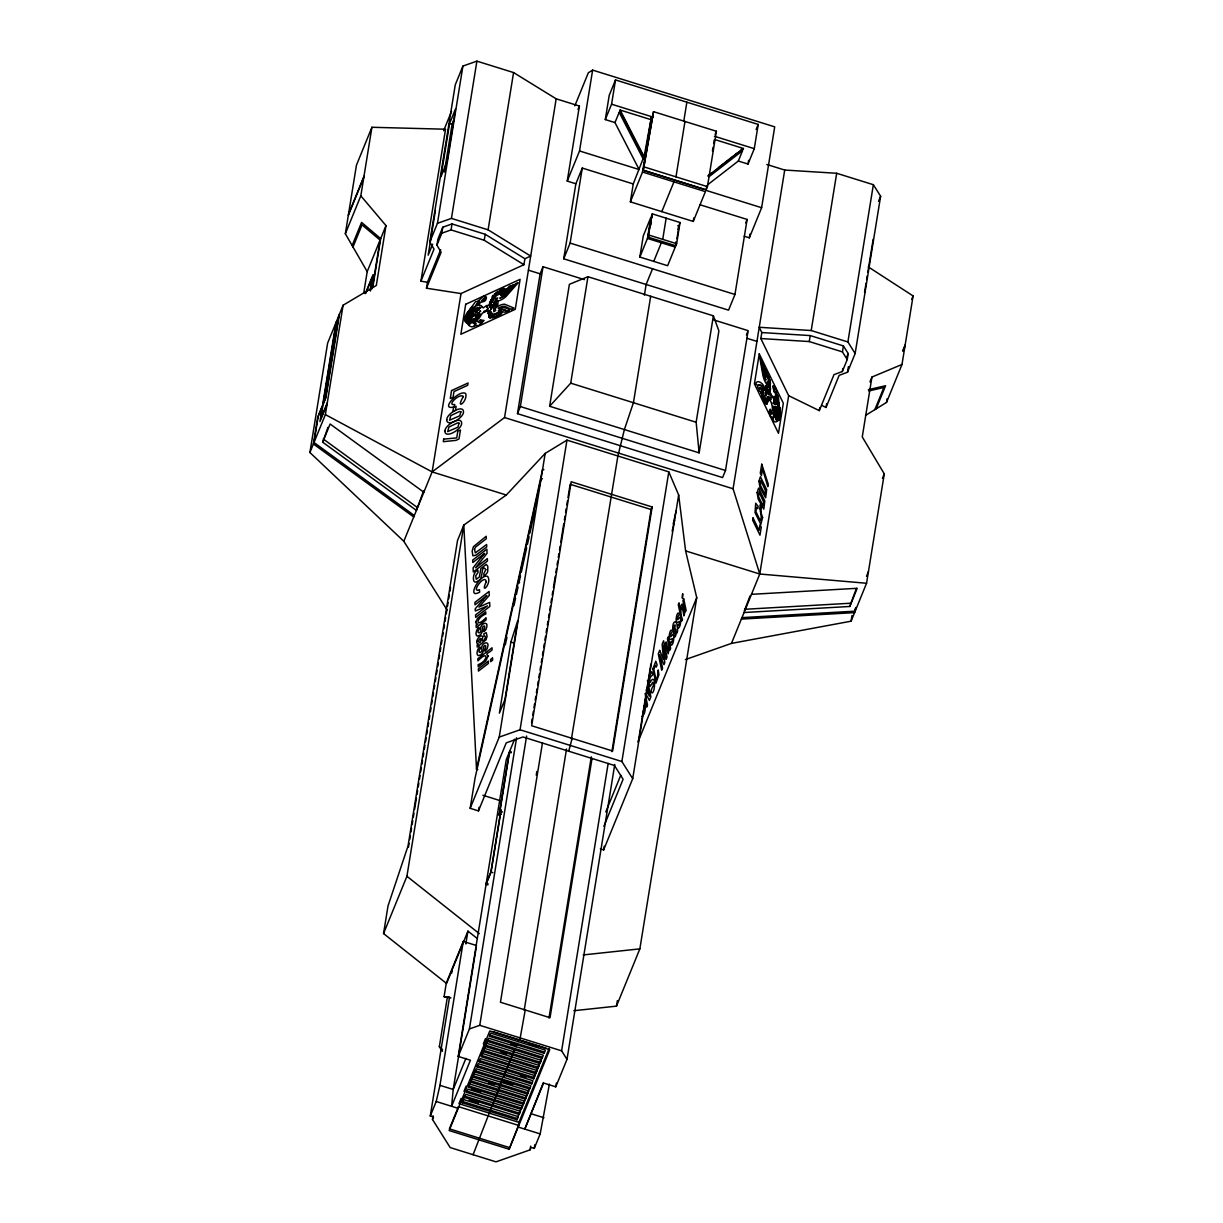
<?xml version="1.0" encoding="UTF-8"?>
<svg xmlns="http://www.w3.org/2000/svg" width="1223" height="1223" viewBox="0 0 1223 1223"><rect width="100%" height="100%" fill="white"/><g stroke="black" fill="none" stroke-linecap="round" stroke-linejoin="round"><path stroke-width="1.5" d="M767.218 391.941L766.057 390.901M775.153 392.201L774.113 392.002L772.768 386.147L773.532 385.704L776.345 397.582M447.022 609.849L403.819 541.285L309.908 452.525L327.626 343.143L343.097 305.215L376.302 285.494L385.994 225.582L360.816 195.833L371.914 127.268L445.539 129.225L420.911 281.214L427.423 282.223L440.708 249.675M363.69 293.306L367.206 271.644L345.345 233.746L356.443 165.197L371.914 127.268M335.943 322.75L322.597 405.103L317.781 416.921L313.394 443.964L413.741 516.977M336.539 321.297L323.193 403.651L325.501 397.995L338.847 315.641M339.444 314.189L325.899 397.75L322.994 404.859L320.732 418.893L327.29 402.81M309.908 452.525L325.379 414.612L343.097 305.215M423.678 490.652L416.416 510.404L322.704 442.206L327.947 427.408M370.202 290.325L372.312 277.3L365.891 293.016M370.431 291.043L373.091 274.625L365.341 293.627M372.205 288.75L380.078 240.075L362.039 224.864L352.988 247.015M372.801 287.298L380.674 238.623L361.565 222.418L352.132 245.533M420.911 281.214L434.027 249.095L429.808 242.032L455.277 84.784L462.921 66.057L476.909 61.15L513.568 72.57L556.175 98.818L579.396 106.049L567.243 181.08L575.865 183.771L563.711 258.802L728.556 310.168L734.962 294.468L747.115 219.437L699.77 204.684M435.403 210.539L428.172 255.179L432.652 244.203M449.56 123.538L440.953 176.708L446.869 162.216L455.476 109.046L449.56 123.538L452.082 124.318L444.362 171.984M429.808 242.032L437.452 223.32L451.44 218.397L488.099 229.832L530.69 256.066L524.896 258.726L523.918 264.703L461.01 293.566L426.46 288.215L427.423 282.223M437.452 223.32L462.921 66.057M426.46 288.215L441.136 252.228L436.932 245.166L437.895 239.188L442.787 227.203L452.036 223.947L485.21 234.296L524.896 258.726M436.932 245.166L441.824 233.18L442.787 227.203M451.44 218.397L476.909 61.15M441.824 233.18L451.073 229.924L452.036 223.947M403.819 541.285L432.132 471.91L461.01 293.566M523.918 264.703L484.247 240.274L485.21 234.296M488.099 229.832L513.568 72.57M477.291 938.53L467.935 931.116L446.563 983.475L383.548 933.562L388.027 905.907L408.039 845.949L457.524 540.49L463.807 525.064L506.307 495.025L545.183 453.397L566.968 440.127L668.798 471.864L678.658 494.994L685.599 550.9L696.743 597.665L639.858 948.865L616.468 1006.147L573.816 1010.718M496.37 301.928L494 304.053L495.728 298.427L497.623 297.938A4.693 2.201 -38.2 0 1 496.217 300.43L496.095 301.179A10.533 4.953 -38.2 0 0 505.863 296.7L518.109 282.849A2.446 1.147 -38.2 0 0 515.28 284.149M408.497 847.065L409.109 843.304M409.72 839.544L410.332 835.783M410.928 832.022L411.539 828.261M412.151 824.501L412.762 820.74M413.374 816.979L413.986 813.219M414.597 809.443L416.416 798.16M417.028 794.4L417.639 790.639M418.251 786.878L418.862 783.117M419.458 779.357L420.07 775.581M420.681 771.82L421.293 768.059M421.904 764.299L422.516 760.538M423.127 756.777L423.724 753.016M424.335 749.256L424.947 745.495M425.558 741.734L426.17 737.958M426.781 734.197L427.393 730.437M427.989 726.676L428.6 722.915M429.212 719.155L429.823 715.394M430.435 711.633L431.046 707.872M431.658 704.112L432.254 700.336M432.866 696.575L433.477 692.814M434.089 689.053L434.7 685.293M435.312 681.532L435.923 677.771M436.535 674.011L437.131 670.25M437.742 666.489L438.354 662.713M438.965 658.952L439.577 655.192M440.188 651.431L440.8 647.67M441.396 643.909L442.007 640.149M442.619 636.388L443.23 632.627M443.842 628.867L444.453 625.091M445.065 621.33L445.661 617.569M446.273 613.808L446.884 610.048M447.496 606.287L448.107 602.526M448.719 598.766L449.33 595.005M449.926 591.244L450.538 587.468M383.548 933.562L406.923 876.28L463.807 525.064L476.511 769.16L477.796 769.573M325.379 414.612L432.132 471.91L504.549 417.547L556.175 98.818M713.957 319.998L748.14 330.653L725.499 470.488L722.594 477.582L517.467 413.664L540.123 273.83L543.027 266.721L584.411 279.624M517.467 413.664L520.371 406.556L543.027 266.721M603.872 826.366L623.103 779.25L614.42 765.46L522.985 736.965L506.261 742.835L478.483 810.895L470.167 808.311L475.044 778.241L541.132 478.438L542.416 478.835M567.243 181.08L579.534 150.964L592.635 70.108L774.709 126.856L761.623 207.711L749.332 237.828L744.15 236.222M450.935 997.922L444.087 996.684L446.288 983.047L463.272 941.42L476.527 945.547M442.481 1051.291L439.332 1046.735L447.282 997.678M451.684 973.141L452.281 969.472M563.711 258.802L570.117 243.087L582.27 168.055L633.254 183.954L630.365 201.841L693.242 221.439L705.396 191.644L642.518 172.046L651.492 116.644L643.864 157.95L619.709 111.018L620.107 110.039L650.346 119.457M478.483 810.895L479.064 807.302M549.387 1084.098L540.184 1133.904L534.252 1148.412L531.057 1147.419L530.048 1149.88L496.003 1161.85L450.186 1147.571L432.483 1119.473L433.492 1117.012L430.282 1116.003L449.56 997.051L444.087 996.684M432.483 1119.473L433.08 1115.743M510.908 642.06L499.397 713.147L504.931 699.587L517.711 620.673L510.908 642.06L513.843 642.977M549.631 406.265L569.383 284.332L587.957 276.719L713.391 315.824L718.895 330.929L699.143 452.862L549.631 406.265L570.713 383.166L587.957 276.719M430.282 1116.003L436.214 1101.495L439.959 1085.336L463.272 941.42M467.935 931.116L465.856 943.942L466.467 942.413M470.167 808.311L499.229 737.087L545.183 453.397M579.534 150.964L639.14 169.538L614.986 122.606L605.293 119.579L609.222 95.318L615.505 79.938L758.214 124.425L754.285 148.671L748.017 164.05L738.325 161.039L707.827 184.642M605.293 119.579L611.576 104.2L615.505 79.938M476.221 947.428L453.213 1089.464L451.608 1106.295L470.412 1060.219L458.212 1056.427L486.081 884.321L491.065 872.121L501.155 809.779L499.534 813.769L501.338 814.335M488.069 883.832L486.25 883.266L506.276 759.636L509.272 752.298L511.092 752.864M509.272 752.298L499.045 815.435L500.681 811.415L502.5 811.98M499.534 813.769L509.624 751.426L514.638 739.181M486.25 883.266L490.897 871.907L500.681 811.415M458.212 1056.427L469.418 1028.956L516.58 737.805M509.135 1149.238L549.769 1049.655L489.781 1030.958L449.147 1130.541L509.135 1149.238L518.46 1125.359L458.472 1106.662L458.197 1108.359L436.214 1101.495M499.229 737.087L520.05 729.779L566.968 440.127M462.309 1102.764L462.523 1101.464L517.207 1118.51L517.008 1119.809L462.309 1102.764L463.823 1098.285M464.48 1097.444L464.694 1096.144L519.378 1113.19L519.163 1114.489L464.48 1097.444L465.78 1094.264L520.478 1111.31L519.163 1114.489M466.559 1092.353L466.773 1091.054L521.457 1108.099L521.258 1109.399L466.559 1092.353L467.859 1089.173L522.557 1106.204L521.258 1109.399M468.638 1087.262L470.152 1082.768L468.638 1087.262L523.337 1104.308L524.835 1099.813L523.337 1104.308M469.418 1028.956L479.752 1025.317L526.609 736.047M470.717 1082.156L472.231 1077.677L470.717 1082.156L525.416 1099.202L526.93 1094.707L525.416 1099.202M472.797 1077.066L474.31 1072.571L472.797 1077.066L527.495 1094.111L528.795 1090.916L474.096 1073.87M474.876 1071.96L475.09 1070.66L529.788 1087.706L529.574 1089.005L474.876 1071.96L476.19 1068.78L530.874 1085.825L529.574 1089.005M531.546 722.671L532.143 718.925M532.754 715.165L533.366 711.419M533.977 707.658L534.573 703.898M535.185 700.152L535.796 696.391M536.408 692.646L537.019 688.885M537.616 685.14L538.227 681.379M538.839 677.618L539.45 673.873M540.046 670.112L540.658 666.367M541.269 662.606L541.881 658.845M542.492 655.1L543.088 651.339M543.7 647.594L544.311 643.833M544.923 640.088L545.519 636.327M546.131 632.566L546.742 628.821M547.354 625.06L547.965 621.315M548.561 617.554L549.173 613.808M549.784 610.048L550.396 606.287M550.992 602.542L551.604 598.781M552.215 595.035L552.827 591.275M553.438 587.514L555.257 576.262M555.869 572.502L556.465 568.756M557.077 564.995L557.688 561.235M558.299 557.489L558.896 553.729M559.507 549.983L560.119 546.222M560.73 542.477L563.772 523.704M564.369 519.943L564.98 516.182M565.592 512.437L566.203 508.676M566.815 504.931L567.411 501.17M568.022 497.425L570.147 484.277L651.11 509.517L611.897 751.656M476.97 1066.869L477.169 1065.569L531.867 1082.615L531.653 1083.914L476.97 1066.869L478.269 1063.689L532.953 1080.719L531.653 1083.914M479.049 1061.778L479.248 1060.463L533.947 1077.509L533.732 1078.824L479.049 1061.778L480.349 1058.583L535.032 1075.629L533.732 1078.824M482.428 1053.492L482.642 1052.193L481.327 1055.373L536.026 1072.418L535.812 1073.718L481.128 1056.672L482.428 1053.492L537.111 1070.538L535.812 1073.718M483.207 1051.581L484.721 1047.087L483.207 1051.581L537.891 1068.627L539.404 1064.132L537.891 1068.627M485.286 1046.475L486.8 1041.996L485.286 1046.475L539.97 1063.521L541.269 1060.341L486.586 1043.295M487.366 1041.385L487.58 1040.085L542.263 1057.131L542.049 1058.43L487.366 1041.385L488.665 1038.205L543.348 1055.235L542.049 1058.43M536.24 775.199L536.836 771.438M542.446 742.957L500.452 1002.249L550.029 1017.704L592.024 758.413M633.254 183.954L643.665 157.232L620.81 112.822L619.19 112.317L614.986 122.606M643.283 170.18L653.525 111.66L716.403 131.258L707.429 186.66L706.16 189.779L643.283 170.18L653.525 111.66M502.439 1079.19L473.087 1154.711M639.843 257.059L643.283 235.886L650.881 217.266L647.441 238.439L639.843 257.059L667.636 265.712L675.234 247.092L676.09 241.802M514.914 1048.6L513.935 1051.811M516.993 1043.509L516.014 1046.72M647.976 237.124L652.256 213.857L680.049 222.525L676.625 243.698L675.769 245.792L647.976 237.124L652.256 213.857M650.774 225.246L651.355 221.623M524.193 1010.259L566.524 748.935M525.233 1009.969L519.775 1040.314M571.416 739.044L617.89 455.996L624.387 429.563L633.438 402.703L650.682 296.272M572.15 738.386L568.695 751.212M644.399 295.14L646.126 284.485L652.547 268.785M549.096 1048.493L518.949 1122.362L518.185 1127.056L540.184 1133.904M662.728 239.372L666.153 218.198M522.557 1106.204L522.756 1104.904L521.457 1108.099M683.84 120.832L686.867 102.182M675.983 176.861L684.972 121.459M527.495 1094.111L529.009 1089.617M537.111 1070.538L537.325 1069.223L536.026 1072.418M539.97 1063.521L541.483 1059.042M548.989 1017.995L591.29 756.823M544.128 1053.324L545.427 1050.144L490.744 1033.099L489.445 1036.294L544.128 1053.324L544.342 1052.025L489.659 1034.979M678.092 229.45L678.658 225.919L677.832 225.659M675.769 245.792L676.334 242.261M676.915 238.73L678.918 226.377M530.048 1149.88L530.66 1146.15M534.252 1148.412L534.864 1144.697M693.242 221.439L693.808 217.862M543.364 1082.523L524.789 1129.104L543.593 1083.028L555.777 1086.834L556.389 1083.089M555.777 1086.834L566.998 1059.363L561.617 1050.832L608.167 763.442M652.149 506.964L612.631 750.998L531.669 725.759L571.187 481.74L652.149 506.964L651.11 509.517M706.16 189.779L706.756 186.079M712.443 150.995L713.04 147.295M713.636 143.611L714.232 139.911M566.998 1059.363L614.756 764.451M600.325 848.869L603.642 849.909L604.254 846.148M603.642 849.909L632.704 778.699L621.88 761.516L668.798 471.864M638.406 741.184L650.881 664.15M632.704 778.699L678.658 494.994M699.143 452.862L696.147 422.256L713.391 315.824M748.017 164.05L748.614 160.32M616.468 1006.147L617.37 1000.628M749.332 237.828L749.928 234.082M685.4 659.579L731.461 643.39L759.773 574.015L733.081 488.772L784.707 170.043L766.836 164.478M868.269 266.889L913.092 295.935L901.993 364.485L871.953 377.036L862.261 436.932L884.275 473.882L866.557 583.264L759.773 574.015L788.652 395.671L760.828 338.542L761.807 332.564L759.238 327.29L811.216 330.531L847.891 341.966L855.152 353.493L847.508 372.22L839.146 375.354L826.029 407.473L821.703 405.363M768.61 389.556L769.053 390.596L768.717 389.801M744.318 610.904L749.974 596.075M788.652 395.671L819.288 410.638L833.979 374.651L842.341 371.517L847.233 359.531L842.433 351.903L809.259 341.553L810.222 335.576L761.807 332.564M811.216 330.531L836.685 173.284L784.707 170.043M819.288 410.638L819.777 407.641M826.029 407.473L826.641 403.728M842.433 351.903L843.396 345.926L810.222 335.576M842.341 371.517L842.83 368.536M847.891 341.966L873.36 184.704L836.685 173.284M847.233 359.531L848.212 353.554L843.396 345.926M847.508 372.22L848.426 366.594M864.569 292.389L866.052 283.216M866.648 279.547L867.245 275.894M867.826 272.225L873.176 239.219M855.152 353.493L880.621 196.246L873.36 184.704M744.058 612.524L849.786 606.47L856.39 588.37M731.461 643.39L851.086 621.192L852.003 615.536M865.548 415.407L886.522 402.413L887.103 398.744M855.167 609.008L854.571 612.616L741.367 619.098M855.764 607.479L855.167 611.164L741.964 617.63M470.396 310.199L473.76 307.263C471.405 305.75 466.85 312.92 471.711 310.994L472.261 310.092L470.549 310.29M481.465 322.551L480.211 324.508A2.415 1.131 -38.2 0 1 478.025 325.486L474.402 325.746L475.946 323.973L475.334 321.603A2.385 1.116 -38.2 0 1 477.612 321.45L480.287 323.132L481.755 322.108L480.715 320.655L482.259 321.71L481.48 323.178L484.033 320.457L480.501 319.937M476.511 769.16L542.599 469.357L543.883 469.754M505.298 644.796L506.949 637.351M513.92 605.691L515.571 598.246M516.381 594.516L518.032 587.071M518.842 583.34L520.494 575.895M521.319 572.165L526.654 547.965M527.465 544.235L529.116 536.79M529.926 533.06L534.864 510.725M673.2 523.979L676.074 510.954M672.161 531.134L674.607 520.035M348.509 214.208L363.98 176.28M348.31 215.416L363.781 177.488M345.345 233.746L360.816 195.833M367.206 271.644L385.994 225.582M327.091 404.018L319.937 421.568L322.413 406.311L318.179 416.676L313.99 442.497L414.322 515.525M443.628 130.708L451.562 111.278M452.082 124.318L454.054 119.487M322.704 442.206L330.118 424.014L423.831 492.227M574.856 105.79L588.339 72.769L592.635 70.108M577.99 109.504L579.396 106.049M575.865 183.771L582.27 168.055M620.81 112.822L621.33 111.522L619.709 111.018M630.365 201.841L642.518 172.046M651.706 217.511L652.241 216.211L651.416 215.951M648.48 237.384L649.016 236.07M661.796 211.64L673.949 181.845M653.739 261.386L661.337 242.766M715.134 134.377L716.403 131.258M679.193 224.604L680.049 222.525M738.325 161.039L742.514 150.75L740.909 150.246M708.193 176.433L743.446 148.487L714.996 139.621M756.12 129.546L758.214 124.425M745.694 222.922L747.115 219.437M746.397 334.919L747.559 332.075M465.902 1058.384L453.213 1089.464L439.959 1085.336M461.117 1098.392L458.961 1103.666L518.949 1122.362M463.976 1091.359L466.131 1086.085M483.36 1043.861L485.516 1038.587M458.472 1106.662L449.422 1128.844L509.41 1147.541M605.798 811.919L620.749 775.26M637.947 742.071L696.743 597.665M505.818 1070.905L503.524 1077.295M514.134 1050.511L505.603 1072.204M518.093 1041.629L518.873 1039.718M878.542 201.352L880.621 196.246M517.207 1118.51L518.506 1115.33M519.378 1113.19L520.677 1110.01M533.947 1077.509L535.246 1074.329M517.008 1119.809L518.307 1116.63L463.609 1099.584M846.805 356.978L848.212 353.554M869.966 381.928L871.953 377.036M911.685 299.375L913.092 295.935M874.842 409.644L883.877 387.492L868.773 390.947M876.142 408.834L885.574 385.734L868.361 389.678M903.048 350.114L905.158 344.947M902.849 351.322L904.959 346.155M886.522 402.413L901.993 364.485M882.44 478.361L884.275 473.882M849.786 606.47L857.216 588.294L751.472 594.332M866.495 576.293L868.468 571.477M851.086 621.192L866.557 583.264M767.188 393.317L767.264 392.873M771.698 413.634C769.573 402.031 768.732 417.93 769.97 411.264L771.254 411.463L770.047 411.83L770.444 416.202L772.416 418.067A3.898 1.162 75.7 0 1 773.257 419.382L773.746 414.887A5.228 1.575 75.7 0 0 772.248 413.557L770.903 414.001L770.047 411.83M500.788 294.85L500.987 295.446A8.867 4.173 -38.2 0 0 508.86 289.347C513.11 282.666 517.329 282.803 508.187 291.991A11.007 5.182 -38.2 0 1 500.1 297.816L499.855 298.305A10.61 4.984 -38.2 0 0 508.692 292.144L515.28 284.149M496.4 301.867L497.944 301.561L497.99 304.389A5.06 2.385 -38.2 0 1 493.802 307.126L493.786 311.773L495.743 310.459L494.856 308.731A10.059 4.739 -38.2 0 1 504.656 304.221L513.905 308.043L511.581 309.465M642.641 712.78L644.108 709.187L643.864 705.824M485.409 298.106L483.589 298.58L480.838 302.157A5.228 2.461 -38.2 0 1 477.734 304.787L479.034 301.408L477.994 300.827A3.898 1.835 -38.2 0 0 479.813 299.742L482.015 297.556A2.324 1.101 -38.2 0 1 484.767 296.287L485.409 298.106L483.085 301.164L485.638 298.29C486.632 293.688 487.411 301.378 483.07 301.76A1.85 0.871 -38.2 0 1 481.954 300.812M505.94 290.34L508.829 286.717A1.758 0.826 -38.2 0 1 510.939 285.846L507.912 289.668A7.032 3.317 -38.2 0 1 500.757 294.896M708.041 175.684L711.022 173.36M718.497 167.582L737.912 152.554M708.591 175.455L743.446 148.487M709.126 176.601L742.514 150.75M773.991 387.37L774.098 390.81L773.593 387.232C776.116 385.245 777.629 394.739 776.33 393.76C777.782 407.244 775.978 387.951 776.666 396.909M499.611 293.444L497.99 294.315A6.574 3.088 -38.2 0 1 499.84 290.401A2.507 1.177 -38.2 0 1 502.057 288.964A9.891 4.663 -38.2 0 0 499.626 293.428M494.642 314.403L496.37 313.608A5.595 2.629 -38.2 0 0 497.761 315.931L495.988 316.803M759.85 387.997C756.945 389.694 756.471 383.625 760.385 385.78A11.007 3.302 75.7 0 1 764.176 390.504L764.314 390.244A10.61 3.18 75.7 0 0 760.202 384.832C753.261 387.064 755.676 378.106 761.776 383.38A10.533 3.149 75.7 0 1 766.102 392.247L765.965 392.996A4.693 1.406 75.7 0 0 765.17 394.005L765.965 396.176L767.173 392.033M583.188 954.934L639.858 948.865M744.578 609.299L850.306 603.245M760.828 338.542L809.259 341.553M611.576 104.2L653.143 117.148M714.37 136.242L754.285 148.671M741.428 148.946L743.049 149.451M644.552 167.062L707.429 186.66M644.46 170.746L704.051 189.32M705.625 190.253L761.623 207.711M648.832 235.045L676.625 243.698M647.441 238.439L675.234 247.092M570.117 243.087L734.962 294.468M451.073 229.924L484.247 240.274M528.412 270.176L540.123 273.83M746.917 338.282L756.945 341.4M570.713 383.166L696.147 422.256M520.371 406.556L725.499 470.488M504.549 417.547L733.081 488.772M432.132 471.91L506.307 495.025M685.599 550.9L759.773 574.015M518.292 582.026L519.576 582.423M520.05 729.779L621.88 761.516M509.624 751.426L511.443 751.992M482.902 795.256L500.803 800.836M490.897 871.907L492.869 872.687M486.081 884.321L487.901 884.886M479.752 1025.317L561.617 1050.832M493.343 1031.753L546.207 1048.233M529.238 1043.723L538.349 1046.567M510.755 1043.708L516.213 1045.42M485.5 1045.176L540.184 1062.221M501.124 1052.208L506.597 1053.905M484.507 1048.386L539.19 1065.432M483.421 1050.282L538.105 1067.312M520.402 1075.445L525.875 1077.157M503.479 1081.667L512.59 1084.511M473.011 1075.766L527.709 1092.812M488.634 1082.783L494.107 1084.495M472.017 1078.976L526.716 1096.022M470.931 1080.857L525.615 1097.902M469.938 1084.067L524.636 1101.113M468.852 1085.948L523.536 1102.993M471.726 1089.005L480.838 1091.849M530.675 1113.603L543.929 1117.746M469.296 1099.981L478.407 1102.825M511.734 309.511L504.747 306.346A8.5 4.005 -38.2 0 0 498.265 308.425L498.48 308.67A7.858 3.7 -38.2 0 1 504.289 307.584M504.319 307.569C514.852 310.581 506.582 312.675 502.531 308.853A5.977 2.813 -38.2 0 0 498.403 310.749L498.311 311.07A4.968 2.339 -38.2 0 1 502.424 309.541C511.092 310.459 504.717 313.944 501.506 310.948L495.284 313.807A4.632 2.186 -38.2 0 1 492.563 314.158L490.362 310.749L488.13 310.474L482.351 313.119L480.639 315.84A7.995 3.761 -38.2 0 1 479.355 317.812L478.178 319.081A7.216 3.394 -38.2 0 1 473.179 322.245L472.445 321.435A26.417 12.429 -38.2 0 1 475.426 306.132A9.295 4.372 -38.2 0 1 482.091 306.805M323.224 438.981L416.936 507.193M489.383 304.252L489.582 303.35A1.85 0.871 -38.2 0 1 491.6 302.127M406.923 876.28L479.294 933.623M439.332 1046.735L442.558 1049.609M641.953 716.357C645.377 714.599 645.851 707.551 644.704 703.653M482.168 306.759L483.192 307.906L484.981 306.667A2.706 1.269 -38.2 0 1 487.962 305.46C490.729 306.209 493.221 299.345 494.78 297.357A3.608 1.697 -38.2 0 1 495.422 296.486L495.835 296.073A2.629 1.238 -38.2 0 1 497.165 295.156L503.433 292.297A3.317 1.559 -38.2 0 0 505.909 290.34M765.95 390.84L765.644 385.459A5.06 1.513 75.7 0 1 767.585 388.257C769.328 386.223 766.729 376.103 767.325 384.71A10.059 3.012 75.7 0 1 762.984 375.828L759.743 357.345L760.752 359.088M764.665 397.964L763.947 396.634A9.891 2.966 75.7 0 1 762.541 398.591L763.549 400.059A6.574 1.972 75.7 0 0 764.665 397.949M646.233 694.603L649.413 700.397L650.881 696.804L647.456 680.431M646.157 689.91L649.444 696.208L647.579 687.265M620.107 110.039L644.261 156.972M619.19 112.317L643.344 159.25M762.311 392.415L765.078 398.102A2.629 0.78 75.7 0 0 765.705 398.958L765.904 399.05A3.608 1.085 75.7 0 0 766.24 398.927L768.013 396.665L769.466 397.23L769.741 398.943A2.706 0.81 75.7 0 0 771.04 401.863L772.172 405.883A9.295 2.782 75.7 0 0 774.786 416.676M765.583 400.624C767.081 412.35 764.13 389.862 765.231 403.024A3.623 1.085 75.7 0 0 765.399 400.915M645.087 693.533L647.517 705.059L646.646 707.169L645.133 699.892M760.691 358.813L763.152 373.046A8.5 2.553 75.7 0 0 765.934 380.063L765.873 379.42A7.858 2.354 75.7 0 1 763.458 372.205L761.577 361.213L764.283 373.214A5.977 1.789 75.7 0 0 766.118 376.974L766.179 376.73A4.968 1.483 75.7 0 1 764.39 372.541L762.831 363.965L767.647 377.785A4.632 1.391 75.7 0 1 768.763 381.393L770.169 392.476L772.722 397.75L773.67 396.894A7.995 2.4 75.7 0 1 774.373 396.359L774.954 396.512A7.216 2.156 75.7 0 1 777.262 399.982L777.461 402.061M778.699 403.452L778.638 402.535L779.357 407.611L778.103 406.143L777.859 401.679L778.501 403.437M774.021 411.616A11.695 3.501 75.7 0 1 774.847 406.54A15.578 4.663 75.7 0 1 774.083 411.754M759.865 388.043A8.867 2.66 75.7 0 1 763.595 392.079L763.687 393.133A7.032 2.11 75.7 0 0 760.293 389.113C757.45 388.104 759.223 392.843 761.119 391.131A3.317 0.994 75.7 0 1 762.311 392.384M777.461 402.061A26.417 7.919 75.7 0 1 774.786 416.615M495.972 316.803A5.962 2.798 -38.2 0 1 494.658 314.403M477.673 307.493A11.695 5.504 -38.2 0 1 476.848 312.553A15.578 7.338 -38.2 0 1 477.536 307.539M478.499 322.199A2.094 0.978 -38.2 0 1 480.517 319.922M501.522 290.279A9.998 4.709 -38.2 0 0 500.039 293.428L501.797 292.358A6.497 3.058 -38.2 0 1 504.166 288.353A2.629 1.238 -38.2 0 0 501.537 290.279M491.554 302.142A1.972 0.933 -38.2 0 1 489.414 304.313M473.439 318.775A4.326 2.033 -38.2 0 0 474.295 321.343A3.73 1.758 -38.2 0 0 474.081 318.76A3.455 1.62 -38.2 0 0 473.423 318.775M476.787 314.25A20.47 9.631 -38.2 0 0 476.924 319.31L475.854 320.136L475.426 316.742A2.828 1.33 -38.2 0 1 476.771 314.25M762.602 517.421L760.859 524.377L755.05 512.682L755.692 503.234L758.138 506.383L757.771 508.692L756.318 507.3L755.967 511.718L760.309 520.708L761.272 517.482L760.431 510.939L762.602 517.421M673.751 626.451L673.078 629.937C671.488 620.917 677.894 617.08 677.573 631.221L676.808 633.101C676.854 628.301 674.851 644.475 673.644 632.398C674.485 630.044 676.518 621.284 673.751 626.451M488.879 315.687L491.279 313.623L488.879 315.687M468.73 317.491L467.828 320.273L468.21 317.858L467.369 318.255L467.431 321.236L469.097 320.472L469.708 317.644L469.464 320.227L470.182 319.891L470.121 316.864L468.73 317.491M491.187 313.287L491.126 313.547A2.905 1.376 -38.2 0 1 488.91 314.601L488.573 314.173A2.645 1.238 -38.2 0 1 490.943 313.088L491.187 313.287M478.606 301.867L477.413 304.909L476.144 305.383L478.606 301.867M476.863 641.387C475.579 643.986 480.394 643.68 477.108 644.918L477.23 647.059L486.051 639.782L487.06 636.373L486.28 632.704L483.865 633.789L483.972 635.991C488.91 635.563 479.554 646.615 482.917 636.786C481.128 633.529 476.741 638.895 476.863 641.387M480.608 628.423C482.611 634.08 475.059 634.217 479.202 629.295C480.043 623.18 473.347 633.973 477.26 636.113C481.617 635.807 483.192 630.732 482.703 626.971C486.433 623.21 483.911 630.059 483.895 631.634L485.302 630.349A2.446 1.177 -52.8 0 0 486.357 628.439C489.368 620.275 480.67 623.073 480.608 628.423M481.633 647.961C483.62 653.617 476.068 653.755 480.226 648.817C481.067 642.717 474.356 653.51 478.269 655.65C482.642 655.329 484.216 650.269 483.712 646.508C487.457 642.748 484.935 649.581 484.92 651.156L486.326 649.872A2.446 1.177 -52.8 0 0 487.381 647.961C490.377 639.797 481.679 642.595 481.633 647.961M485.806 569.643L483.834 573.602L483.956 575.987L486.326 573.908A3.18 1.529 -52.8 0 0 487.702 571.416L487.839 566.463L486.387 564.338L480.899 568.45L479.355 576.996L476.221 579.289L475.716 575.758L478.01 572.593L477.887 570.224C472.307 571.34 471.405 586.918 478.3 580.665C483.681 580.115 480.654 562.366 485.806 569.643M489.429 317.751L491.829 315.442L489.429 317.751M652.822 668.935L655.971 683.168L658.922 674.729L658.219 669.914L657.531 676.457L655.91 679.315L653.877 669.516L655.207 665.343L656.247 667.055L657.118 664.93L655.834 661.2L652.822 668.935M764.237 401.129C764.956 404.981 765.216 395.167 764.237 401.129M500.375 313.103L501.323 312.477L500.375 313.103M765.934 387.003L765.934 387.003M766.821 403.743L765.995 400.609L766.821 403.743M474.509 549.188L475.334 552.888L486.616 544.495L486.739 546.926L475.961 555.15L472.904 555.823L472.17 551.114L473.408 546.712L486.188 536.27L486.311 538.701L475.472 547.17L474.509 549.188M770.383 386.957L770.368 387.11A2.645 0.795 75.7 0 1 769.298 385.092L769.298 384.221A2.905 0.871 75.7 0 1 770.261 386.193L770.383 386.957M486.28 581.644C479.645 595.983 492.349 583.325 487.778 576.644L487.243 576.262C479.477 574.229 465.994 599.774 479.63 592.161L479.492 589.715C470.136 593.812 484.767 573.098 486.28 581.644M488.115 655.941L485.76 660.97L478.254 666.795L478.147 664.655C487.992 661.353 489.124 648.97 477.948 660.848L477.826 658.708L491.998 647.808L492.105 649.963C488.971 653.265 484.553 653.189 488.115 655.941M653.571 685.491C647.915 693.151 654.198 697.966 654.58 684.146C654.702 677.756 652.058 678.062 650.193 682.342C648.465 677.496 651.721 675.876 652.623 674.943L651.966 672.405A3.18 0.917 89.2 0 0 651.125 671.931L648.756 677.832L648.802 682.144L650.116 686.424L652.837 682.235L653.571 685.491M475.854 621.88L476.389 624.127L477.811 624.112L476.099 625.35L476.206 627.491L486.127 619.862L486.02 617.722C474.799 629.371 476.007 617.523 485.821 614.007L485.714 611.867L477.582 618.318L475.854 621.88M674.592 631.358C675.463 639.4 677.114 623.669 674.592 631.358M767.585 402L766.775 399.264L767.585 402M478.514 640.776C479.982 648.022 483.284 632.918 478.514 640.776M766.271 373.749L767.066 375.996A5.244 1.575 75.7 0 0 766.622 371.181L765.904 369.896A6.91 2.064 75.7 0 1 766.271 373.734M670.219 635.027C670.204 641.265 673.842 627.766 673.735 638.88C673.506 640.959 673.093 644.597 671.198 645.316C669.898 644.276 670.999 639.614 671.717 642.427C674.423 635.456 671.412 640.164 669.776 639.4C667.987 637.412 670.739 626.084 672.314 631.557L670.219 635.027M677.16 617.967C677.145 624.219 680.783 610.705 680.676 621.834C680.447 623.898 680.034 627.537 678.138 628.27C676.839 627.231 677.939 622.568 678.658 625.381C681.364 618.395 678.352 623.103 676.716 622.354C674.928 620.351 677.68 609.039 679.254 614.512L677.16 617.967M487.901 313.455L490.408 312.981A2.736 1.284 -38.2 0 0 490.224 311.834L487.946 313.317M769.924 379.864L769.129 380.384L768.717 379.237L769.924 379.864M777.599 419.214L776.406 420.406L775.565 417.7L776.513 419.688L776.743 416.08L777.599 419.214M774.556 397.582L774.281 404.033A9.28 2.782 75.7 0 0 774.939 397.842L774.556 397.582M459.053 423.204L457.891 427.209L447.71 431.597L448.963 427.01L457.723 422.868L459.053 423.204M460.903 411.815L459.726 415.805L449.56 420.208L450.798 415.606L459.558 411.463L460.903 411.815M492.9 295.507L495.025 295.553L492.93 295.4M763.702 502.133L762.923 505.481L758.566 496.783L758.994 491.86L763.702 502.133M765.537 490.744L764.772 494.077L760.416 485.393L760.844 480.471L765.537 490.744M669.073 647.793L668.125 650.636L666.138 641.953L665.373 643.818L668.11 653.831L669.47 648.129L669.852 650.177L670.617 648.297L668.217 636.831L667.452 638.712L669.073 647.793M499.229 313.592C502.729 316.711 502.913 307.187 499.229 313.592M767.249 402.902L767.188 404.003L766.362 399.34L767.249 402.902M769.084 398.698L768.197 397.23L769.084 398.698M774.449 416.768L773.104 417.211L773.884 415.193L774.449 416.768M757.113 492.624L758.214 499.167L763.825 509.15L764.803 500.941L758.566 488.145L757.113 492.624M758.948 481.235L760.064 487.763L765.659 497.761L766.653 489.552L760.416 476.741L758.948 481.235M463.364 396.542C454.818 411.05 467.568 402 465.795 393.775L465.336 393.317C458.289 389.77 439.026 411.31 454.39 406.785L454.757 404.477C445.967 406.235 459.634 392.522 463.364 396.542M765.766 399.401L766.087 400.257L765.781 399.325M778.302 408.864L778.47 411.402L778.715 408.207L779.433 409.705L779.173 413.496L778.806 409.522L778.562 412.426L777.95 411.173L778.21 407.32L778.302 408.864M488.91 316.956L491.768 314.357L488.91 316.956M680.523 607.189L680.492 609.574L679.04 602.801L678.276 604.682L681.7 621.055L682.465 619.174C679.224 613.258 681.715 598.337 683.825 615.857L684.59 613.992L682.082 604.024L680.523 607.189M772.798 407.397L772.768 406.082L772.798 407.397M773.242 402.81L773.548 403.621L773.257 402.734M770.383 384.817L769.282 382.937L770.383 384.817M765.124 370.248L765.445 371.318L765.124 370.248M770.368 381.438L769.221 380.582L770.368 381.438M504.044 290.264L504.992 289.576L504.044 290.264M770.566 388.96C767.754 387.171 772.065 394.998 769.466 387.706A2.736 0.826 75.7 0 1 769.512 386.025L770.566 388.96M494.52 297.021L492.196 297.22L492.15 296.394L494.52 297.021M497.241 291.945C496.66 297.082 499.626 288.888 497.241 291.945M764.62 369.163C764.604 376.287 767.723 369.056 764.62 369.163M770.505 383.196L769.175 381.836L770.505 383.196M444.882 431.077C444.744 439.21 461.698 429.548 461.652 423.387C461.79 415.239 444.836 424.916 444.882 431.077M446.731 419.672C446.594 427.805 463.548 418.144 463.502 411.983C463.624 403.85 446.685 413.512 446.731 419.672M491.86 314.892L492.716 314.403L491.86 314.892M761.425 393.042L761.791 394.173L761.425 393.042M768.732 380.643L769.053 381.591L768.763 380.582M487.946 311.773L490.316 311.162L487.946 311.773M443.704 439.118L443.292 441.686L455.996 440.372L458.992 438.996L460.459 429.992L457.815 431.199L456.729 437.91L443.704 439.118M451.562 390.565L450.278 398.53L453.076 397.246L453.993 391.574L467.69 385.291L468.073 382.998L451.562 390.565M465.703 304.282L460.842 334.292L515.25 309.327L520.111 279.318L465.703 304.282M467.583 316.176L467.431 317.047L470.305 315.733L470.458 314.861L468.608 315.702L471.145 312.094L468.837 312.889L468.424 313.868L470.091 313.18L467.583 316.176M453.504 407.534L452.846 411.601L455.491 410.393L456.148 406.326L453.504 407.534M473.744 311.437C471.237 322.887 476.664 311.636 476.404 308.074L473.744 311.437M473.775 322.536L475.564 323.896L474.921 322.016L473.775 322.536M485.959 307.218L485.959 307.218M487.014 306.667L486.892 307.477L487.763 307.08L487.014 306.667M488.099 308.517L486.02 310.856L488.099 308.517M490.591 300.155L493.114 298.993L490.591 300.155M492.502 300.247L491.891 301.653L489.567 302.219L492.502 300.247M491.615 308.685L490.576 309.083L491.615 308.685M493.771 297.862L491.707 298.534L493.771 297.862M493.098 305.475L492.502 307.554L490.331 307.432A4.097 1.926 -38.2 0 0 493.083 305.475M493.802 303.044L494.275 301.974L493.802 303.044M492.028 317.017C491.891 321.068 495.667 310.902 492.028 317.017M493.939 305.261C493.052 307.676 496.446 304.772 493.939 305.261M493.022 315.152L490.576 317.842L493.022 315.152M497.165 294.3L496.11 294.162A3.623 1.712 -38.2 0 1 496.125 292.435L497.165 294.3M499.871 314.708L498.311 315.519A5.244 2.461 -38.2 0 1 496.721 313.547L498.571 313.149A6.91 3.256 -38.2 0 0 499.733 314.785L499.871 314.708M759.269 353.86L754.408 383.869L778.47 433.278L783.332 403.269L759.269 353.86M766.913 371.181L766.867 371.502A5.595 1.682 75.7 0 1 767.188 376.394L767.968 377.999A5.962 1.789 75.7 0 0 767.662 373.046L766.913 371.181M767.02 388.15L767.341 390.366L767.02 388.15M769.405 377.678L769.252 378.61C767.234 379.894 769.527 374.865 769.405 377.678M767.968 389.724L767.708 391.345A4.097 1.223 75.7 0 1 768.992 393.011L767.968 389.724M767.157 398.713L768.182 401.633L767.28 398.774M767.54 398.01L768.793 400.578L767.54 398.01M770.047 394.616L771.04 396.023L770.826 394.265L770.047 394.616M770.368 398.025L770.23 398.836L769.986 397.246L770.368 398.025M770.643 398.591L770.704 399.707L770.643 398.591M753.047 517.925L752.665 520.218L759.972 535.2L761.256 527.235L760.018 524.682L759.101 530.354L753.047 517.925M761.746 464.22L760.278 473.209L761.44 475.609L762.525 468.913L767.83 486.647L768.243 484.079L761.746 464.22M760.339 504.854L759.682 508.906L760.859 511.306L761.501 507.255L760.339 504.854M776.758 407.718L775.183 414.001L775.749 407.259L776.422 406.693L776.758 407.718M777.155 415.025L778.073 417.976L777.599 415.774L779.036 414.903L777.767 412.289L778.44 414.842L777.155 415.025M776.009 402.459L775.825 403.468A2.828 0.841 75.7 0 1 775.046 404.568A20.47 6.13 75.7 0 0 775.489 398.087L776.009 402.459M480.089 307.569C479.554 310 481.984 306.239 480.104 307.493M768.87 376.21L768.273 377.785A3.807 1.131 75.7 0 1 768.579 375.079L768.87 376.21M493.588 315.901L493.878 317.674A3.807 1.789 -38.2 0 0 494.077 315.259L493.588 315.901M494.826 296.256L495.621 295.874L494.826 296.256M479.798 311.437L480.563 311.101L479.798 311.437M659.671 650.407L658.264 653.862L661.689 670.235L662.545 668.11L659.64 654.55L663.967 664.655L664.746 662.713L663.309 645.377L666.153 659.289L667.009 657.164L663.585 640.791L662.147 644.322L663.478 659.411L659.671 650.407M682.679 593.904L682.388 598.062L682.679 593.904M683.703 598.811L682.938 600.676L685.339 612.142L686.103 610.277L683.703 598.811M479.385 312.798L479.309 312.981A17.198 8.087 -38.2 0 0 479.63 316.451A9.692 4.571 -38.2 0 0 479.523 312.874L479.508 312.874M773.914 402.398L773.823 402.229A9.692 2.905 75.7 0 1 774.128 397.613A17.198 5.152 75.7 0 1 773.914 402.398M496.263 294.789L495.116 295.324L494.52 293.734A2.217 1.04 -38.2 0 1 495.483 294.407L496.263 294.789M469.464 309.969L468.149 312.66A30.636 14.416 -38.2 0 0 466.834 321.909C467.476 325.792 473.24 329.415 475.212 324.37L472.414 322.566L470.931 319.662A28.068 13.208 -38.2 0 1 473.301 308.991L478.545 301.668L475.548 301.638L469.464 309.969M778.317 419.29C776.85 423.984 771.851 421.95 773.119 417.532L775.917 416.217A28.068 8.408 75.7 0 0 777.889 406.495L776.651 394.341L778.241 396.053L779.739 409.751A30.636 9.172 75.7 0 1 778.317 419.29M466.727 313.47L465.932 314.815A15.731 7.399 -38.2 0 0 465.061 321.573L467.155 323.285A29.459 13.866 -38.2 0 1 468.791 310.749L466.727 313.47M503.448 289.759L503.173 290.172A2.767 1.299 -38.2 0 0 502.989 291.257L505.94 289.927A2.767 1.299 -38.2 0 0 506.123 288.842L503.448 289.759M478.805 317.476L478.01 318.209A9.28 4.372 -38.2 0 1 478.361 312.813L478.805 317.476M480.685 558.192L473.102 567.824L473.316 571.951L487.473 561.051L487.35 558.621L475.548 567.778L487.075 553.285L486.861 549.173L472.705 560.058L472.827 562.488L484.66 553.392A184.092 88.316 -52.8 0 0 480.685 558.192M491.952 305.719L491.417 306.3A2.293 1.07 -38.2 0 1 489.445 307.355A2.691 1.269 -38.2 0 1 492.487 304.512A2.599 1.223 -38.2 0 1 491.952 305.719M483.009 599.836L475.227 608.764L475.35 610.98L487.488 605.889L475.548 614.909L475.686 617.34L489.842 606.455L489.628 602.404L478.973 607.067L489.261 595.448L489.062 591.489L474.906 602.373L475.028 604.804L486.861 595.54L483.009 599.836M779.403 419.871L777.874 420.712A29.459 8.821 75.7 0 0 779.754 407.58L780.412 412.793A15.731 4.709 75.7 0 1 779.403 419.856M761.226 391.513L761.073 391.65A2.767 0.826 75.7 0 0 760.905 392.721L762.204 395.411A2.767 0.826 75.7 0 0 762.388 394.341L761.394 391.528M483.956 311.422L485.286 311.299L483.956 311.422M488.283 661.276L478.361 668.905L478.468 671.06L488.39 663.432L488.283 661.276M492.517 658.02L490.545 659.533L490.652 661.689L492.64 660.16L492.517 658.02M470.565 320.38L467.905 322.368L469.082 324.615L470.075 323.866L468.592 322.368L470.213 321.16L470.503 323.499L471.726 322.582L470.565 320.38M768.304 392.736L768.182 392.751A2.599 0.78 75.7 0 0 767.861 393.424A2.691 0.81 75.7 0 0 769.313 394.372L768.304 392.736M771.988 397.521L771.438 395.732L771.988 397.521M778.929 403.728L778.18 403.055L779.082 406.586L778.929 403.728M763.764 396.023L762.969 394.754A6.497 1.942 75.7 0 1 761.623 396.206A2.629 0.795 75.7 0 0 762.862 397.704A9.998 2.996 75.7 0 0 763.764 396.023M773.318 409.292A5.244 1.575 75.7 0 0 773.853 406.709A6.237 1.865 75.7 0 0 773.318 409.292M776.804 403.88A4.326 1.299 75.7 0 0 776.727 399.447A3.73 1.116 75.7 0 0 776.559 402.948A3.455 1.04 75.7 0 0 776.819 403.926M776.253 413.634A12.306 3.684 75.7 0 0 777.324 407.091A88.591 26.539 75.7 0 0 776.253 413.634M766.424 387.003A3.761 1.131 75.7 0 0 766.194 389.418A3.379 1.009 75.7 0 0 766.424 387.003M479.416 307.294A5.244 2.461 -38.2 0 0 478.759 310.153A6.237 2.935 -38.2 0 0 479.416 307.294M473.026 311.406A12.306 5.794 -38.2 0 0 471.971 317.949A88.591 41.689 -38.2 0 0 473.026 311.406M496.248 305.215A3.761 1.773 -38.2 0 0 496.324 303.197A3.379 1.59 -38.2 0 0 496.263 305.215"/></g></svg>
